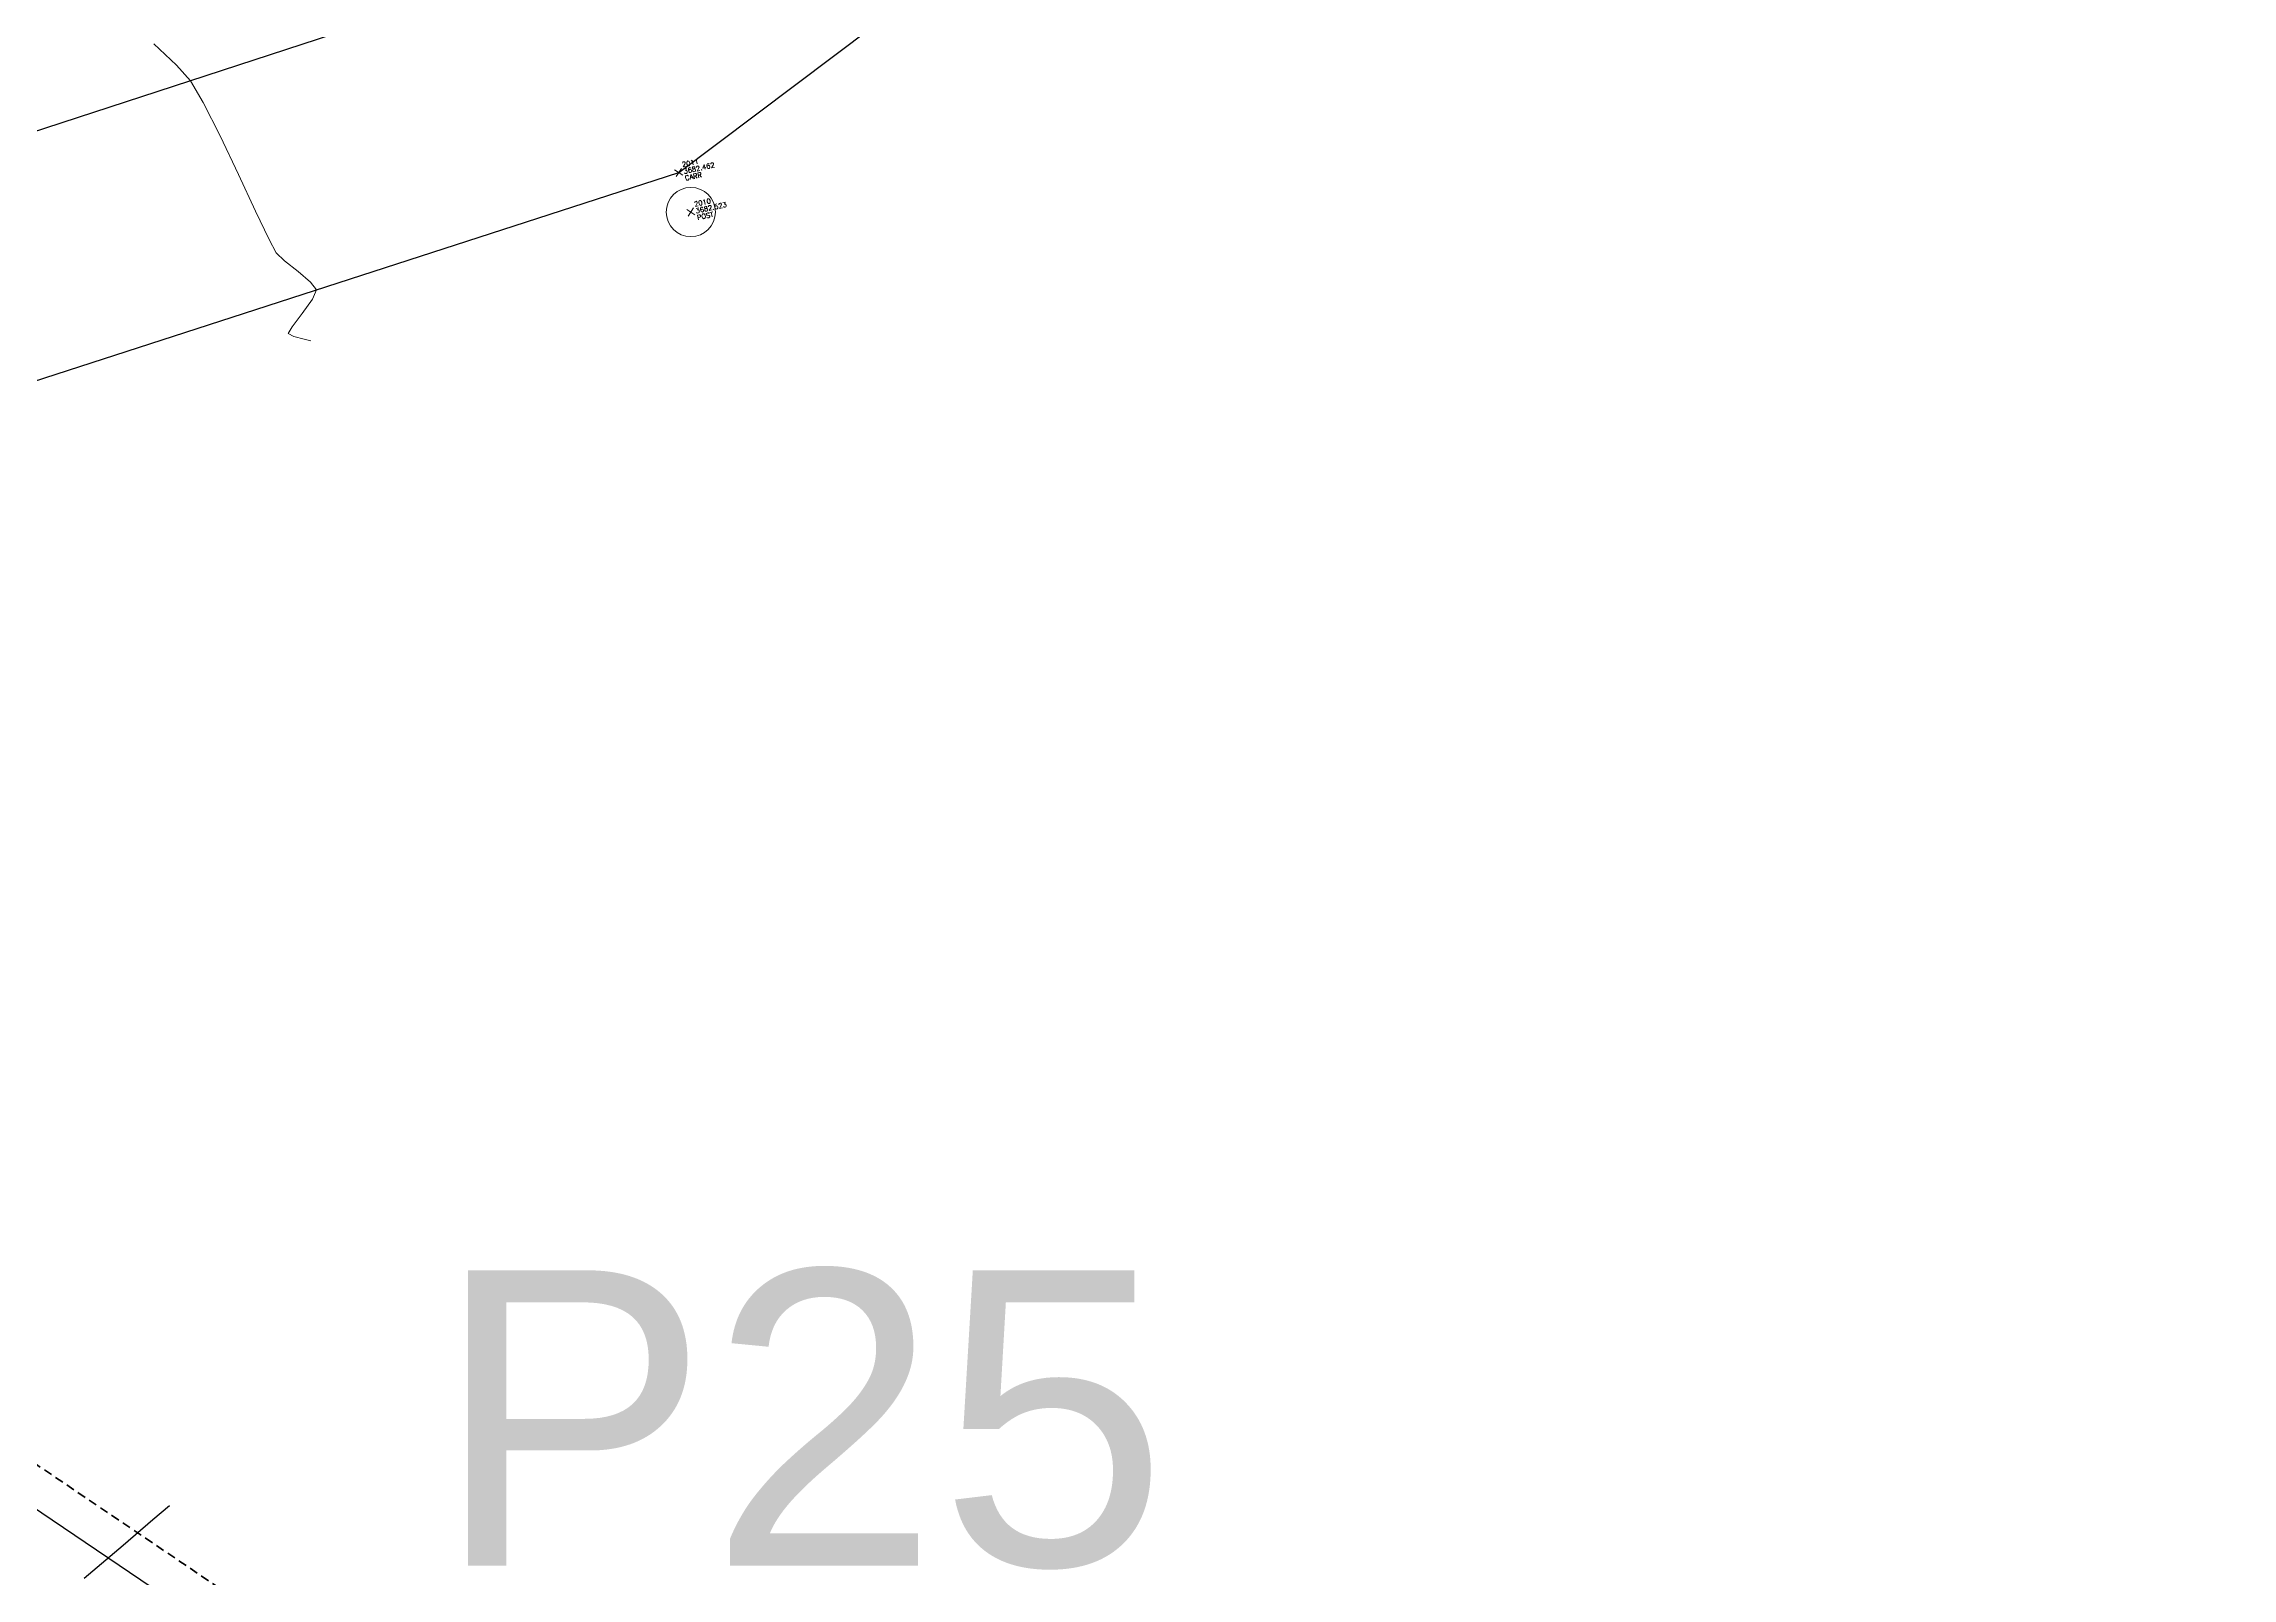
# Model space of a CAD drawing. Header units: millimetres. Extents: x 736950 to 740938, y 8500595 to 8502163.
# Drawn here: x 737727.71 to 737772.17, y 8501353.75 to 8501384.93 of the extents above; entities that cross this region are included whole.
import ezdxf
from ezdxf.enums import TextEntityAlignment as Align

# ---------------------------------------------------------------- set-up
doc = ezdxf.new("R2010")
doc.units = ezdxf.units.MM
doc.linetypes.add('DASHED', pattern=[0.75, 0.5, -0.25])
for name, color, linetype, lineweight in [('axeso', 1, 'Continuous', 5), ('CONT-MJR', 80, 'Continuous', 30), ('CONT-MNR', 96, 'Continuous', 15), ('COTAS', 40, 'Continuous', 5), ('CUADROS', 9, 'Continuous', 20), ('PERIMETRO', 7, 'Continuous', 35), ('pista', 251, 'Continuous', 5), ('postes', 10, 'Continuous', 5)]:
    doc.layers.add(name, color=color, linetype=linetype, lineweight=lineweight)
doc.layers.add('carretera', color=40, linetype='Continuous')
doc.styles.add('5mm', font='arial.ttf', dxfattribs={"height": 3})
doc.styles.add('COTAS', font='arial.ttf')
doc.styles.add('CUADROS', font='arial.ttf')
doc.dimstyles.new('Copy of GenDist', dxfattribs={"dimtxt": 2, "dimasz": 2, "dimexe": 0.18, "dimexo": 0.0625, "dimgap": 1, "dimtad": 2, "dimdec": 3, "dimzin": 1, "dimdsep": 46, "dimtxsty": 'COTAS', "dimcen": 0.09, "dimadec": 3, "dimazin": 0, "dimtfac": 1, "dimtdec": 3, "dimtofl": 0, "dimtmove": 0, "dimatfit": 3, "dimfxl": 1, "dimtolj": 1, "dimtzin": 0, "dimarcsym": 0})

# ---------------------------------------------------------------- blocks, each defined once
blk = doc.blocks.new('*D174')
at = {"layer": 'COTAS', "color": 0, "lineweight": -2, "transparency": 16777216}
for p, q in [((737703.5738753858, 8501372.208279636), (737703.0829617283, 8501371.482409893)), ((737733.0719053904, 8501351.41785965), (737704.8404906378, 8501370.511074662)), ((737735.1186692463, 8501350.874190042), (737734.6277555884, 8501350.148320299))]:
    blk.add_line(p, q, dxfattribs=at)
at = {"layer": 'COTAS', "color": 0, "transparency": 16777216}
for points in [[(737705.0272301859, 8501370.787189588), (737704.6537510892, 8501370.234959736), (737703.1838010843, 8501371.631511953)], [(737733.2586449385, 8501351.693974575), (737732.8851658418, 8501351.141744724), (737734.7285949443, 8501350.297422359)]]:
    blk.add_solid(points, dxfattribs=at)
at = {"layer": 'Defpoints', "color": 0, "transparency": 16777216}
for p in [(737703.6088890512, 8501372.260051183), (737703.1838010843, 8501371.631511953), (737735.1536829118, 8501350.925961591)]:
    blk.add_point(p, dxfattribs=at)
at = {"layer": 'COTAS', "color": 0, "transparency": 16777216, "insert": (737717.8235322116, 8501359.289696407), "char_height": 2, "attachment_point": 5, "rotation": 325.92908012584695, "style": 'COTAS'}
blk.add_mtext('\\A1;38.082', dxfattribs=at)

msp = doc.modelspace()

# ---------------------------------------------------------------- hatches: boundary and pattern name
at = {"layer": 'pista'}
h = msp.add_hatch(dxfattribs=at)
h.set_pattern_fill('HONEY', color=256, scale=3, angle=9.94991650582834, style=0)
h.set_pattern_definition([(9.94991650582834, (1479841.21072825, -18.49207214638591), (0.4979252195647159, 0.4170677100899267), [0.375, -0.75]), (129.9499165058283, (1479841.21072825, -18.49207214638591), (-0.6101538418184378, 0.222682034283025), [0.3749999999999999, -0.7499999999999998]), (69.94991650582834, (1479841.21072825, -18.49207214638591), (-0.112228622253722, 0.6397497443729518), [-0.75, 0.375])])
h.paths.add_polyline_path([(737744.7999806425, 8501250.923935566), (737743.4751223363, 8501250.754223157), (737756.465848178, 8501242.026572531), (737763.5739612179, 8501242.006896213), (737770.002546867, 8501243.455222024), (737769.8468594846, 8501244.342704736), (737763.4750639071, 8501242.907173423), (737756.7405500773, 8501242.925815564)])
h.paths.add_polyline_path([(737794.2809870465, 8501256.017245878), (737809.7820272583, 8501263.709828075), (737823.391616501, 8501273.483615467), (737837.0791595323, 8501280.557800073), (737851.5530432165, 8501285.77819753), (737870.8510758049, 8501293.050216693, -0.9976846880626209), (737871.0089264096, 8501292.63424804), (737865.2748787645, 8501289.581801567, 0.7845063948290762), (737866.1540430214, 8501286.121818589), (737883.2588851704, 8501291.348365877), (737897.4188924351, 8501296.516943583), (737903.2981396064, 8501301.44146652, -0.5512150924587264), (737904.1219025984, 8501301.177325813), (737906.855912117, 8501297.98174819, 0.5618964424650519), (737910.2738656431, 8501298.536066804), (737914.22079628, 8501308.558674501), (737925.6412323939, 8501300.72656757, 0.340189525830376), (737928.7023693406, 8501300.894137181), (737936.9171069289, 8501306.117412793, -0.358727273887905), (737938.1716059428, 8501305.962964654), (737943.1732157968, 8501301.051021611, 0.3417074120720416), (737946.0555081918, 8501300.709858142), (737955.8779356404, 8501307.072689936), (737971.8320576148, 8501314.464803053), (737988.5677626224, 8501323.411181662), (738023.1375471824, 8501336.282937778), (738044.4246208373, 8501357.728329657), (738061.4456776979, 8501362.208386911), (738078.9085143938, 8501363.070318012), (738112.0997810266, 8501372.051506756), (738118.6561313582, 8501373.365123207), (738128.3493353954, 8501376.976906104), (738155.2251721952, 8501366.826195797), (738176.6167526407, 8501363.543890122), (738193.8053773039, 8501353.328603027), (738204.7313956148, 8501340.877429372), (738207.705198212, 8501335.751671141), (738214.35685511, 8501331.742925933), (738229.9282901662, 8501313.374534177), (738233.5603594936, 8501308.186787868), (738234.53883727, 8501308.358438132), (738230.6417003467, 8501313.924784988), (738214.9478837823, 8501332.43754055), (738208.3676942562, 8501336.403214611), (738205.4657963786, 8501341.405035153), (738194.387784551, 8501354.029418997), (738176.9261677533, 8501364.406946706), (738155.4549153853, 8501367.70147717), (738128.3514754312, 8501377.93815071), (738118.4090486554, 8501374.233504975), (738111.8936108743, 8501372.928085677), (738078.7671659255, 8501363.964436961), (738061.3074614278, 8501363.102660457), (738043.958527311, 8501358.536303693), (738022.6381405202, 8501337.057350922), (737988.196920163, 8501324.233464561), (737971.4304040315, 8501315.270615296), (737955.4419368334, 8501307.862588815), (737945.5806043665, 8501301.47455489, -0.3391433520832071), (737943.8038299843, 8501301.693147572), (737938.8116631231, 8501306.59581691, 0.3560082385246841), (737936.4342009705, 8501306.876887502), (737928.158540546, 8501301.61487459, -0.3502196171718997), (737926.1502499409, 8501301.468794718), (737914.5128481541, 8501309.44969617, 0.4302069892023044), (737913.4330382891, 8501309.014522241), (737909.4507249827, 8501298.90206584, -0.5704007069138802), (737907.5397775185, 8501298.566836312), (737904.9064502402, 8501301.644734057, 0.4931454261128044), (737902.7202336333, 8501302.131411942), (737896.9620044216, 8501297.308254998), (737882.9728831241, 8501292.20205278), (737866.0373022418, 8501287.027224885, -0.7384715771871906), (737865.6977918843, 8501288.787355538), (737871.5108758068, 8501291.881875956, 0.9119586051647783), (737870.5337161538, 8501293.892406015), (737851.2416702455, 8501286.62264278), (737836.7183275839, 8501281.384406622), (737822.9200107896, 8501274.252970394), (737809.3164408724, 8501264.483505804), (737793.8201376351, 8501256.79327439), (737778.9884914039, 8501246.402265295), (737769.846859484, 8501244.34270474), (737770.0025468671, 8501243.455222024), (737779.3594973255, 8501245.563292695)])
h.paths.add_polyline_path([(738260.5182952256, 8501271.251537092), (738234.538837269, 8501308.358438132), (738233.56035949, 8501308.186787868), (738259.6897886079, 8501270.86568047), (738269.3749442189, 8501234.589470252), (738274.5057655985, 8501215.583008338), (738279.7983711922, 8501189.602392923), (738280.7089290785, 8501189.641305126), (738275.382018582, 8501215.790318219), (738270.2441657205, 8501234.822827347)])

# ---------------------------------------------------------------- linework, layer by layer
at = {"layer": 'axeso', "linetype": 'Continuous'}
for points in [[(737740.6915741704, 8501382.263224808), (737740.5236607912, 8501382.371820468)], [(737740.937534505, 8501381.459946206), (737740.7696211259, 8501381.568541864)]]:
    msp.add_lwpolyline(points, dxfattribs=at)
at = {"layer": 'axeso', "linetype": 'Continuous', "extrusion": (0.8396937013368279, -0.543060298618172, 0)}
for points, elevation in [([(7539194.919340442, 0), (7539194.719370645, 0)], -3997287.078584287), ([(7539194.378403755, 0), (7539194.178433952, 0)], -3997286.435824225)]:
    msp.add_lwpolyline(points, dxfattribs=dict(at, elevation=elevation))
at = {"layer": 'carretera'}
for p, q in [((737740.6076174808, 8501382.317522638), (737764.8105115901, 8501400.527194703)), ((737738.9311161017, 8501386.876284875), (737700.4094732066, 8501374.279084923)), ((737700.866578944, 8501369.44032399), (737740.6076174808, 8501382.317522638))]:
    msp.add_line(p, q, dxfattribs=at)
at = {"layer": 'CONT-MJR', "extrusion": (0.6472649366802715, -0.7622651125063276, 0), "elevation": -6002779.568408569}
msp.add_lwpolyline([(6064974.751867142, 3640), (6064975.197223986, 3640)], dxfattribs=at)
at = {"layer": 'CONT-MJR', "elevation": 3640}
msp.add_lwpolyline([(737729.3178756512, 8501354.422156531), (737729.9243284393, 8501354.94179837)], dxfattribs=at)
at = {"layer": 'CONT-MJR', "extrusion": (0.650059797085388, -0.7598830569326469, 0), "elevation": -5980467.015694001}
msp.add_lwpolyline([(6086975.705057658, 3640), (6086976.739874231, 3640)], dxfattribs=at)
at = {"layer": 'CONT-MNR', "elevation": 3682}
for points in [[(737729.945738008, 8501384.933515947), (737730.4070433163, 8501384.497114565)], [(737730.6908340806, 8501384.181579785), (737730.9487519902, 8501383.73879046)], [(737730.9487519902, 8501383.73879046), (737731.2907737605, 8501383.059899362)], [(737731.2907737605, 8501383.059899362), (737731.6632204981, 8501382.27981593)], [(737731.6632204981, 8501382.27981593), (737732.0124133095, 8501381.533449598)], [(737732.8744851063, 8501380.302554248), (737733.128937467, 8501380.088255998)], [(737733.248756221, 8501379.933047548), (737733.1638596543, 8501379.740889654)], [(737733.1638596543, 8501379.740889654), (737732.9604851088, 8501379.453269908)], [(737732.6715743843, 8501379.043720141), (737732.789443798, 8501378.987496473)], [(737732.789443798, 8501378.987496473), (737732.9977602988, 8501378.93165997)], [(737732.9977602988, 8501378.93165997), (737733.1311549539, 8501378.899357744)]]:
    msp.add_lwpolyline(points, dxfattribs=at)
at = {"layer": 'CONT-MNR', "extrusion": (0.7435173517305951, 0.6687166422899334, 0), "elevation": 6233532.654262132}
msp.add_lwpolyline([(5827594.286624969, 3682.000000000013), (5827593.86224378, 3682.000000000013)], dxfattribs=at)
at = {"layer": 'CONT-MNR', "extrusion": (0.9045878705067186, 0.4262872089708066, 0), "elevation": 4291373.636403778}
msp.add_lwpolyline([(7375760.897168227, 3682), (7375760.258490862, 3682)], dxfattribs=at)
at = {"layer": 'CONT-MNR', "extrusion": (0.8884572179663692, 0.4589594446609195, 0), "elevation": 4557232.655528303}
msp.add_lwpolyline([(7214524.073100111, 3682), (7214523.764470928, 3682)], dxfattribs=at)
at = {"layer": 'CONT-MNR', "extrusion": (0.6794863577729388, 0.7336881419243914, 0), "elevation": 6738641.315378273}
msp.add_lwpolyline([(5235306.662212457, 3682), (5235306.423367028, 3682)], dxfattribs=at)
at = {"layer": 'CONT-MNR', "extrusion": (0.621749406166705, 0.7832162382965191, 0), "elevation": 7117104.077515436}
msp.add_lwpolyline([(4707924.136356101, 3682.00000000001), (4707923.787888525, 3682.00000000001)], dxfattribs=at)
at = {"layer": 'CONT-MNR', "extrusion": (0.7915688034467514, 0.6110800515561595, 0), "elevation": 5778990.312766045}
msp.add_lwpolyline([(6278613.265641046, 3682.000000000009), (6278613.069564026, 3682.000000000009)], dxfattribs=at)
at = {"layer": 'CONT-MNR', "extrusion": (0.7985963530714302, -0.6018669826971835, 0), "elevation": -4527548.748519397}
msp.add_lwpolyline([(7233187.738421175, 3682.00000000001), (7233187.400249362, 3682.00000000001)], dxfattribs=at)
at = {"layer": 'CONT-MNR', "extrusion": (0.8529164371442309, -0.5220474607247806, 0), "elevation": -3808899.020628848}
msp.add_lwpolyline([(7636097.556212751, 3682), (7636097.392671534, 3682)], dxfattribs=at)
at = {"layer": 'PERIMETRO', "linetype": 'DASHED', "ltscale": 0.35}
msp.add_lwpolyline([(738505.2945807902, 8501473.002765065), (738158.5425738312, 8501412.173509907), (738158.5425738312, 8501412.173509907), (738158.5425738312, 8501412.173509907), (738158.5425738312, 8501412.173509907), (738042.3158710625, 8501381.498171696), (737981.1961052574, 8501351.494217444), (737950.6537477591, 8501343.089650117), (737921.3905846927, 8501338.747753197), (737870.7162104911, 8501338.053293455), (737782.1367684584, 8501322.717628885), (737738.6411665253, 8501340.79069492), (737735.1536829113, 8501350.925961591), (737703.608889051, 8501372.260051185), (737683.200969866, 8501281.329551859)], dxfattribs=at)
at = {"layer": 'postes'}
msp.add_circle((737740.8535778155, 8501381.514244035), 0.5, dxfattribs=at)

# ---------------------------------------------------------------- texts
at = {"layer": 'axeso', "color": 2, "char_height": 0.1, "attachment_point": 1, "rotation": 12.107789108739986, "style": '5mm'}
for s, insert, width in [('\\Ftxt.shx;\\W1.0000000000;\\T1.0000000000;\\o\\l2011', (737740.6655401716, 8501382.524271185), 0.4166666666666667), ('\\Ftxt.shx;\\W1.0000000000;\\T1.0000000000;\\o\\l2010', (737740.9115005066, 8501381.72099258), 0.4333333333333333)]:
    msp.add_mtext(s, dxfattribs=dict(at, insert=insert, width=width))
at = {"layer": 'axeso', "color": 1, "char_height": 0.1, "width": 0.8333333333333334, "attachment_point": 1, "rotation": 12.107789108739986, "style": '5mm'}
for s, insert in [('\\Ftxt.shx;\\W1.0000000000;\\T1.0000000000;\\o\\l3682.462', (737740.6949053796, 8501382.387385523)), ('\\Ftxt.shx;\\W1.0000000000;\\T1.0000000000;\\o\\l3682.523', (737740.9408657146, 8501381.584106918))]:
    msp.add_mtext(s, dxfattribs=dict(at, insert=insert))
at = {"layer": 'axeso', "color": 3, "char_height": 0.1, "width": 0.5, "attachment_point": 1, "rotation": 12.107789108739986, "style": '5mm'}
for s, insert in [('\\Ftxt.shx;\\W1.0000000000;\\T1.0000000000;\\o\\lCARR', (737740.7242705876, 8501382.250499861)), ('\\Ftxt.shx;\\W1.0000000000;\\T1.0000000000;\\o\\lPOST', (737740.9702309226, 8501381.447221257))]:
    msp.add_mtext(s, dxfattribs=dict(at, insert=insert))
at = {"layer": 'CUADROS', "style": 'CUADROS'}
msp.add_text('P25', height=6, dxfattribs=at).set_placement((737743.0916180837, 8501357.007835086), align=Align.MIDDLE_CENTER)

# ---------------------------------------------------------------- dimensions: what is measured, and where the dimension line sits
at = {"layer": 'COTAS'}
dim = msp.add_aligned_dim(p1=(737735.1536829113, 8501350.925961591), p2=(737703.608889051, 8501372.260051185), distance=0.7587893952154299, dimstyle='Copy of GenDist', dxfattribs=at)
dim.commit()
dim.dimension.update_dxf_attribs({"geometry": '*D174', "text_midpoint": (737717.8235322116, 8501359.289696407)})

doc.saveas('drawing.dxf')
